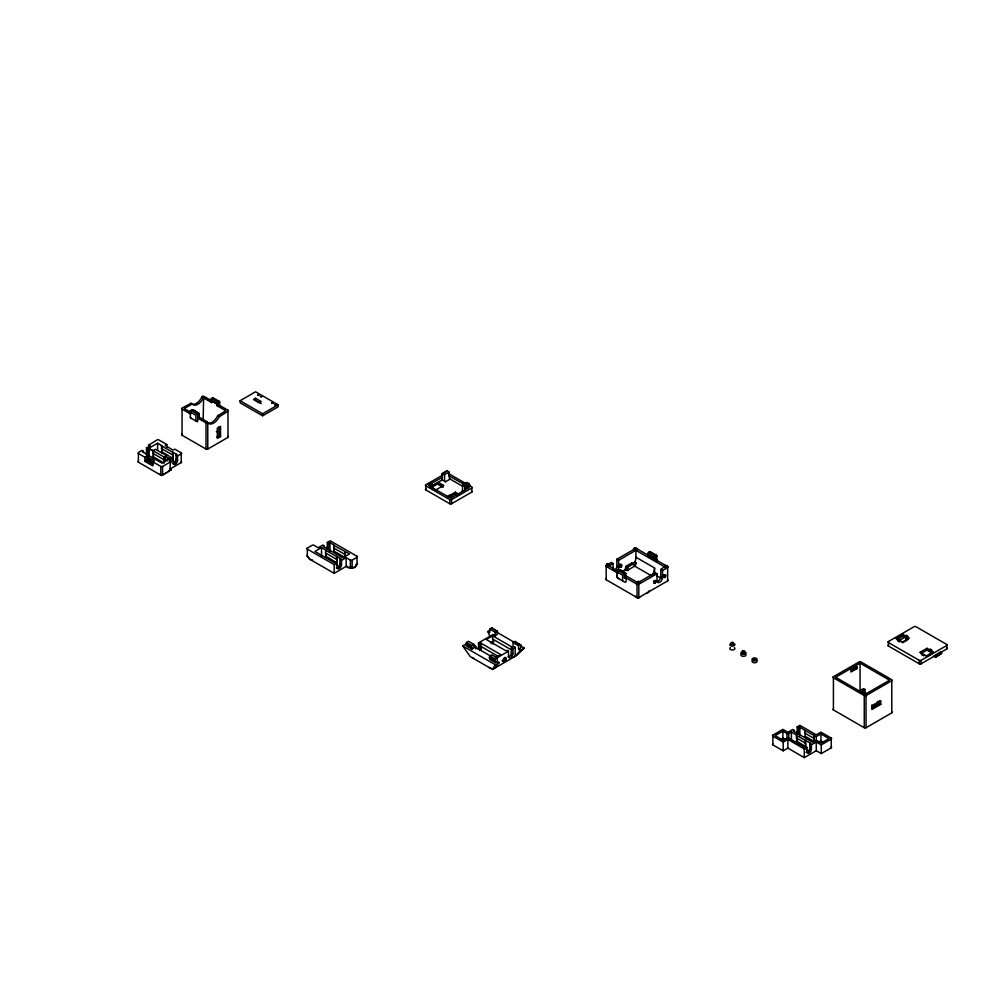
<?xml version="1.0" encoding="UTF-8"?>
<svg xmlns="http://www.w3.org/2000/svg" width="997" height="997" viewBox="0 0 997 997"><rect width="100%" height="100%" fill="white"/><g stroke="black" fill="none" stroke-linecap="round" stroke-linejoin="round"><path stroke-width="1.5" d="M617.056 571.979L622.602 575.157L622.577 580.902M905.45 635.862L903.033 634.466L903.033 636.26L905.226 637.532L906.223 635.413L907.669 636.248L906.223 638.105L908.417 639.364M905.226 637.532L906.223 635.413M929.416 649.695L927.011 648.299L920.131 652.275L921.016 653.558L927.011 650.094L929.192 651.365L930.189 649.246L931.634 650.081L930.189 651.938L932.382 653.209M929.192 651.365L930.189 649.246M492.904 643.925A5.022 2.904 -60 0 0 493.602 641.557L491.558 642.105A3.141 1.807 -60 0 1 490.985 643.576M493.602 641.557L492.231 642.492A3.141 1.807 -60 0 1 491.845 643.601M153.052 459.393L153.127 456.464A4.711 2.717 -60 0 0 153.127 453.523L153.052 450.681L155.495 449.273L166.586 455.679L164.144 457.087L153.052 450.681M172.581 458.234L172.655 457.997A4.711 2.717 -60 0 0 172.655 455.056L172.581 452.214L161.477 445.809L161.564 448.65A4.711 2.717 -60 0 1 161.564 451.591L173.129 458.558L173.129 462.92A3.141 1.807 -60 0 0 176.195 463.518L176.457 463.219A3.141 1.807 -60 0 0 177.566 460.352L177.566 456.003L181.23 453.884A1.259 0.723 0 0 0 181.23 452.862L174.799 449.149L173.129 450.108L165.141 445.497L166.811 444.537L166.811 447.267M805.289 746.404L805.364 746.167A4.711 2.717 -60 0 0 805.364 743.226L805.289 740.385L796.416 735.263L796.491 738.104A4.711 2.717 -60 0 1 796.491 741.045L806.959 747.376L806.959 751.726A3.141 1.807 -60 0 0 810.025 752.324L810.287 752.025A3.141 1.807 -60 0 0 811.396 749.158L811.396 744.809L816.269 741.992L821.266 744.871L831.249 739.101A1.259 0.723 0 0 0 831.249 738.079L820.93 732.122L816.269 734.814L799.856 725.33L797.189 726.875L797.189 731.225A3.141 1.807 -60 0 1 796.541 733.418M160.006 473.949L161.103 474.908M465.948 643.925L466.509 642.454L468.503 641.295L473.936 644.436L473.936 647.963L471.942 649.109L466.509 645.969L465.948 643.925L471.382 647.065L471.942 649.109M471.382 647.065L471.942 645.595L473.936 644.436M490.399 630.004L487.807 631.5L489.689 632.584L489.689 629.057L491.695 627.911L497.129 631.051L497.129 634.578L495.135 635.725L493.017 634.503L478.548 642.866L478.548 647.925A3.141 1.807 -60 0 1 478.248 649.383M489.365 657.447L489.913 655.964L491.907 654.817L497.353 657.958L497.353 661.472L495.347 662.631L489.913 659.491L489.365 657.447L494.799 660.575L495.347 662.631M494.799 660.575L495.347 659.104L497.353 657.958M513.106 642.579L515.1 641.432L521.095 645.395L520.534 648.087L518.54 649.246L518.54 645.72L513.106 642.579L513.106 646.106L515.212 647.315L515.212 656.288L520.434 650.331L524.31 648.087L520.397 645.832M634.802 562.221L636.348 563.118L633.145 564.963L633.145 563.941L631.587 563.043L631.587 564.065L634.927 561.909A9.808 5.658 -60 0 0 635.924 557.211L635.924 550.294L637.694 549.272L636.024 548.188A1.259 0.723 0 0 0 634.254 548.188L633.594 549.596L616.831 559.267L616.831 566.184A3.926 2.268 -60 0 1 614.775 570.471M636.348 563.118L636.186 563.492A9.808 5.658 -60 0 1 634.703 566.122L627.038 570.546L625.493 569.648L621.654 571.867M169.39 461.1L173.129 458.558M169.615 460.589L170.948 461.997A9.733 5.621 -60 0 0 170.948 469.948L162.586 475.158A1.259 0.723 0 0 1 160.816 475.158L138.409 462.209L138.409 453.498A1.259 0.723 0 0 1 138.409 452.476L142.06 450.357L143.618 451.255L142.509 451.903L162.037 463.169L171.584 457.66M206.902 422.441L206.902 421.644L207.251 422.703A9.733 5.621 -60 0 0 217.57 415.961L225.758 410.752L217.221 405.816L216.436 403.573L204.011 396.407A1.259 0.723 0 0 0 202.241 396.407L201.818 397.13A9.733 5.621 -60 0 1 190.901 403.424L182.052 408.06A1.259 0.723 0 0 0 181.716 408.409M202.092 396.482L203.65 397.379L202.777 399.149A9.733 5.621 -60 0 1 192.458 404.321L190.626 403.112M228.313 410.914A1.259 0.723 0 0 1 227.977 411.263L219.128 416.858A9.733 5.621 -60 0 1 208.211 423.164L206.379 421.943M906.223 638.105L907.669 636.248M930.189 651.938L931.634 650.081M190.365 411.076A1.259 0.723 60 0 1 191.25 410.565L196.808 413.767A1.259 0.723 60 0 1 197.693 415.3L197.693 421.07A1.259 0.723 60 0 1 196.808 421.581L190.365 417.855L190.365 411.076L192.807 409.667L199.138 413.568L198.353 416.709L206.902 421.644M216.436 403.573L218.767 401.081A1.259 0.723 60 0 1 219.664 402.614L219.664 405.43L227.977 410.241A1.259 0.723 0 0 1 228.313 410.59M617.056 570.92A1.259 0.723 60 0 1 617.941 570.409L623.486 573.611A1.259 0.723 60 0 1 624.384 575.157L624.384 577.973A1.259 0.723 0 0 1 626.153 577.973L626.141 581.176A2.517 1.446 60 0 1 624.608 582.061L617.056 577.712L617.056 570.92L619.498 569.511L625.044 572.714L625.817 573.425L624.596 576.814L625.493 577.325L625.493 574.509A1.259 0.723 60 0 0 624.596 572.976M648.013 554.207L648.785 552.6L654.331 555.803L655.889 554.905A1.259 0.723 60 0 1 656.774 556.451L655.665 557.086L655.665 559.903L654.331 559.653L648.785 556.451L648.013 554.207L653.558 557.41L654.331 559.653M653.558 557.41L654.331 555.803M437.459 483.807L438.231 482.336L443.615 485.439L442.842 486.922L437.459 483.807L442.842 487.172M450.681 496.157L454.545 493.926L455.317 492.206L459.355 494.537M656.612 581.612A3.926 2.268 -60 0 0 660.774 576.428L660.774 569.511L665.984 565.486L667.654 566.57L667.654 580.915L638.803 597.577A1.259 0.723 0 0 1 637.033 597.577L606.188 579.768L606.188 565.411L606.961 563.941L609.404 564.589L609.404 565.611L613.068 563.492L613.068 569.025M618.165 573.101L617.056 573.749A1.259 0.723 0 0 0 617.056 572.714L606.188 566.446L606.961 564.963A1.259 0.723 0 0 1 606.961 563.941M609.404 564.589L607.073 566.957L608.843 565.922L618.09 571.269M638.803 597.577L638.803 584.254L640.248 582.385L640.248 583.419L638.466 582.385L638.466 581.363L636.136 583.731L637.918 582.709L624.708 575.082M169.752 470.123L166.437 472.939L162.075 474.746M466.621 643.738L462.733 645.969L470.272 656.612L492.468 669.423L495.347 664.812L499.235 662.569L497.353 661.472M164.48 461.25L164.48 458.944L166.25 456.638L170.462 459.069M326.43 549.335A3.141 1.807 -60 0 0 327.303 546.805L327.303 542.443L330.181 540.785L357.038 556.289L357.038 564.489L354.596 567.43L352.153 567.305A1.259 0.723 0 0 1 350.383 567.305L347.941 567.43L346.158 566.408L334.182 573.325L309.768 559.23L307.325 556.289L307.325 548.088L312.211 545.259A1.259 0.723 0 0 1 313.993 545.259L318.205 547.702L322.866 545.01L324.411 545.907L323.302 546.543L342.831 557.822L349.486 553.983L333.845 545.334L333.933 548.163A4.711 2.717 -60 0 1 333.933 551.104L345.024 557.522A4.711 2.717 -60 0 0 345.024 554.569L344.937 551.74M430.056 484.143L442.481 477.227L441.808 474.148L446.918 470.821L449.024 472.042L449.024 475.881L464.652 484.654M446.918 470.821L441.808 474.148M430.604 486.511L428.498 485.302L428.498 484.28L430.604 485.489L430.38 486.648L450.694 498.114L464.889 490.163L465.337 487.732L469.774 485.165L469.113 483.632L466.995 482.411L462.558 484.978L462.558 490.611A1.259 0.723 60 0 1 461.673 491.135M464.664 488.505L469.774 485.165M933.354 656.076L935.46 657.285L941.679 653.322L941.018 651.776L935.46 654.979L936.133 656.524M941.679 653.322L935.46 657.285M494.026 668.526L499.235 662.569M524.31 648.087L516.77 655.39L492.468 669.423M192.172 404.009L184.271 408.571L195.91 415.3L195.886 421.046M203.126 420.236L203.65 397.379M203.126 397.678L211.676 402.614L211.227 399.024L213.221 397.878L219.664 401.629M191.474 413.244L190.365 413.892L182.052 409.082A1.259 0.723 0 0 1 181.716 408.733M211.227 401.853L212.336 401.205M196.808 413.767L198.353 412.87M197.693 415.3L198.802 414.665A1.259 0.723 60 0 0 197.917 413.119L197.917 416.97L198.802 417.481L198.802 414.665M217.221 405.816L218.555 406.078L218.555 403.262L219.664 402.614M149.55 447.566A9.733 5.621 -60 0 0 148.69 445.136L157.04 439.926A1.259 0.723 0 0 1 158.822 439.926L166.811 444.537M146.048 453.984A3.141 1.807 -60 0 0 146.497 452.152L146.497 447.803L150.235 446.02M198.802 417.481L197.693 418.117L206.018 422.927A1.259 0.723 0 0 0 207.787 422.927L207.937 422.84M218.555 406.078L219.664 405.43M146.497 447.803L148.055 448.7L157.601 443.191L161.813 445.622L161.813 452.887M240.09 400.732L255.593 391.784L278.138 404.807L278.138 406.851L262.635 415.799L240.09 402.788L240.09 400.732L262.635 413.755L278.138 404.807M144.839 457.212L146.497 456.252L154.485 460.863L152.828 461.835L152.828 465.923L144.839 461.312L144.839 457.212L138.409 453.498M153.488 464.004L147.506 460.552L147.506 458.757L150.559 459.754M144.839 461.312L146.497 460.352L153.164 464.203M147.506 460.552L152.965 462.932M255.593 398.289L253.487 399.51L259.12 402.763L261.226 401.554L255.593 398.289L255.593 400.345L261.226 403.598M172.581 452.214L177.13 454.458L176.02 455.106L176.02 459.455A3.141 1.807 -60 0 1 172.942 463.593M147.506 458.757L160.816 466.446A1.259 0.723 0 0 0 162.586 466.446L171.172 461.486M216.848 436.91L218.991 435.677L220.549 436.574L220.549 426.317L217.334 428.174L217.334 438.431L220.549 436.574M181.23 452.862L181.23 462.596L169.615 469.3L171.172 470.198M181.716 434.879A1.259 0.723 0 0 0 182.052 435.228L206.018 449.061A1.259 0.723 0 0 0 207.787 449.061L227.977 437.396A1.259 0.723 0 0 0 228.313 437.047M469.113 485.427L471.768 486.96A1.259 0.723 0 0 1 471.768 487.994L471.768 492.094L451.579 503.747A1.259 0.723 0 0 1 449.797 503.747L425.831 489.913L425.831 484.791L443.341 474.684M442.481 473.388L444.587 474.597L449.024 472.042M428.498 484.28L430.268 483.246L432.386 484.467L432.386 488.306M357.038 556.289A1.259 0.723 0 0 1 357.038 557.311L352.153 560.127A1.259 0.723 0 0 1 350.383 560.127L346.158 557.697L341.497 560.389L341.497 564.738A3.141 1.807 -60 0 1 338.432 568.876L338.17 568.876A3.141 1.807 -60 0 1 337.061 567.305L337.061 562.944L325.496 555.977A4.711 2.717 -60 0 0 325.496 553.036L325.745 550.008L321.533 547.577L314.878 551.416L334.406 562.694L335.515 562.046M327.303 542.443L328.86 543.34L329.97 542.704L334.182 545.135L334.182 552.4M430.604 485.489L432.386 484.467M432.499 485.551L442.257 479.918L445.472 481.775L450.133 479.083L462.596 486.274M431.576 486.175L438.231 482.336M432.312 487.035L437.459 484.068M443.615 485.439L435.627 490.05L431.589 487.72M325.421 550.194L341.061 558.843L339.952 559.491L339.952 563.841A3.141 1.807 -60 0 1 338.718 566.857A3.141 1.807 -60 0 1 336.375 567.941M462.558 484.978L464.664 486.2L469.113 483.632M448.575 496.892L448.575 495.87L450.357 494.848L452.464 496.057L452.464 497.092M447.329 496.818L455.317 492.206M448.575 495.87L450.694 497.092L452.464 496.057M307.325 548.088A1.259 0.723 0 0 0 307.325 549.11L334.182 564.614L337.061 562.944M464.664 490.038L469.113 487.483L469.113 485.938M340.002 566.944L336.512 565.311L336.587 562.383A4.711 2.717 -60 0 0 336.587 559.442L336.512 556.6M425.831 484.791A1.259 0.723 0 0 0 425.831 485.813L449.797 499.647A1.259 0.723 0 0 0 451.579 499.647L471.768 487.994M633.594 548.574L635.363 549.596L636.921 548.699M616.831 559.267L618.614 560.289L635.363 550.618L635.363 549.596M489.689 629.057L495.135 632.198L497.129 631.051M508.059 656.936A3.141 1.807 -60 0 0 511.386 652.798L511.386 647.738L512.333 647.19L492.58 635.787L486.249 639.451L506.002 650.842L506.95 650.293L508.495 651.191L508.495 656.25A3.141 1.807 -60 0 0 511.012 657.347L511.299 657.123A3.141 1.807 -60 0 0 512.483 655.515L512.645 655.141A3.141 1.807 -60 0 0 512.944 653.696L512.944 648.636L515.212 647.315M475.656 648.86L475.656 646.33L474.709 646.879L490.512 656.001M478.548 642.866L480.093 643.763L481.053 643.215L500.793 654.618L495.721 657.546M648.349 552.861A1.259 0.723 60 0 1 649.234 552.35L649.234 556.189L648.349 555.678L648.349 552.861L650.343 551.702L656.774 555.429L656.774 561.149M633.145 563.941L627.823 567.019L627.823 568.041L626.266 567.143L626.266 566.122L631.587 563.043M625.493 569.648L626.266 567.143M648.349 555.678L649.458 555.042A1.259 0.723 0 0 1 647.676 555.042L636.024 548.188M625.493 567.592L627.823 568.041M623.486 573.611L625.044 572.714M624.384 575.157L625.493 574.509M624.384 577.973L625.493 577.325M655.665 559.903L656.774 559.267A1.259 0.723 0 0 0 656.774 560.289L667.654 566.57A1.259 0.723 0 0 1 667.654 567.592L666.881 567.019A1.259 0.723 0 0 0 666.881 565.997L665.984 565.486M496.656 658.032L508.495 651.191M518.54 645.72L520.534 644.561M638.466 582.385L655.228 572.714L656.998 573.749L656.998 580.665A3.926 2.268 -60 0 0 659.777 582.26A3.926 2.268 -60 0 0 662.544 577.462L662.544 570.546L666.208 568.427L666.208 567.405L664.438 566.371M666.208 567.405L666.881 567.019M640.248 583.419L656.998 573.749M888.427 641.532L914.162 626.664A1.259 0.723 0 0 1 915.931 626.664L946.776 644.473L946.776 648.96L921.041 663.828A1.259 0.723 0 0 1 919.271 663.828L888.427 646.019L888.427 641.532A1.259 0.723 0 0 0 888.427 642.554L919.271 660.363A1.259 0.723 0 0 0 921.041 660.363L946.776 645.495A1.259 0.723 0 0 0 946.776 644.473M903.581 635.849L897.051 639.725L896.153 638.441L903.033 634.466M833.417 676.739L859.165 661.883A1.259 0.723 0 0 1 860.934 661.883L891.779 679.692A1.259 0.723 0 0 1 891.779 680.714L891.779 712.867L866.044 727.735A1.259 0.723 0 0 1 864.262 727.735L833.417 709.926L833.417 676.739A1.259 0.723 0 0 0 833.417 677.773L864.262 695.582A1.259 0.723 0 0 0 866.044 695.582L891.779 680.714M906.896 636.697L909.314 638.08L902.435 642.056L900.017 640.66L898.459 641.432L897.798 640.286L898.571 639.837L899.456 642.006M860.05 663.167L835.636 677.262L865.147 694.298L889.561 680.203L860.05 663.167L860.05 692.005M898.384 641.034L906.173 636.535L906.398 640.51M851.475 669.137L856.934 666.756L856.934 668.551L850.952 672.003L850.952 670.208L856.934 666.756M851.475 670.931L856.934 668.551M907.22 640.062L902.435 642.828L902.435 642.056M831.249 738.079L831.249 747.825L821.266 753.582L816.269 750.704L804.292 757.62L787.867 748.136L783.206 750.828L772.887 744.871L772.887 735.138L782.882 729.368L787.867 732.247L792.752 729.43L794.31 730.327L793.201 730.975L812.717 742.242L815.384 740.709A1.259 0.723 0 0 1 817.166 740.709L821.266 743.077L829.03 738.59L820.93 733.917L816.269 736.609L804.841 730.39L804.928 733.231A4.711 2.717 -60 0 1 804.928 736.172L813.801 741.294A4.711 2.717 -60 0 0 813.801 738.353L813.726 735.524M796.74 742.329L796.74 735.076L791.419 731.997L788.752 733.53A1.259 0.723 0 0 1 786.982 733.53L782.882 731.162L775.105 735.649L783.206 740.322L787.867 737.63L804.292 747.114L805.402 746.479M921.764 654.119L922.537 653.671L923.21 654.817L922.424 655.266L921.764 654.119L923.421 655.852M858.866 691.257L863.489 688.591L865.035 689.488L865.035 693.638M923.21 654.954L923.982 654.506L926.4 655.889L933.279 651.926L930.862 650.53M797.189 726.875L798.747 727.773L799.856 727.125L804.841 730.39M865.035 689.488L862.156 691.158L867.253 694.099M780.29 739.575L782.882 738.079L784.926 739.263M931.186 653.895L926.4 656.662L926.4 655.889M772.887 735.138A1.259 0.723 0 0 0 772.887 736.16L783.206 742.117L787.867 739.425L804.292 748.909L806.959 747.376M805.289 740.385L810.947 743.276L809.838 743.912L809.838 748.261A3.141 1.807 -60 0 1 808.467 751.426A3.141 1.807 -60 0 1 806.05 752.261M871.627 707.833L879.242 703.446L880.8 704.343L880.8 700.629L871.914 705.751L871.914 709.465L880.8 704.343M873.247 707.297L875.914 705.764A1.259 0.723 0 0 1 876.799 705.552M818.599 742.179L820.93 740.833L823.248 742.167M743.276 652.412C740.634 653.172 745.27 654.406 744.236 652.611M732.309 644.074L731.499 644.984L733.331 644.486M149.164 456.763L149.164 448.824L154.099 450.906M906.011 637.083L907.008 637.656M929.977 650.916L930.974 651.49M896.153 638.441L898.571 639.837M920.131 652.275L922.537 653.671M897.798 640.286L899.244 641.108M648.785 554.905L654.331 558.108M635.924 550.294L664.987 567.081M633.594 549.596L635.363 550.618M664.438 567.405L666.208 568.427M660.774 569.511L662.544 570.546M635.924 557.211L654.555 567.978L654.555 574.384M660.774 576.428L662.544 577.462M861.433 692.79L864.598 694.622M657.16 575.892L661.073 578.148M876.65 703.122L879.242 704.605M634.703 566.122L651.789 575.992A9.808 5.658 -60 0 0 654.555 567.978M871.665 705.091L875.354 707.222M626.266 566.122L627.823 567.019M613.068 563.492L611.286 562.47L607.622 564.589L607.622 563.554M616.831 566.184L618.614 567.206A3.926 2.268 -60 0 1 617.218 570.783M625.817 573.425L619.498 569.511M638.466 581.363L640.248 582.385M447.803 473.126L466.446 483.894M606.961 564.963L607.846 565.486M626.153 577.973L637.033 584.254A1.259 0.723 0 0 0 638.803 584.254M454.545 493.677L457.237 495.222M454.545 493.926L457.237 495.484M432.362 488.306L435.053 489.851M432.362 488.555L435.053 490.113M804.841 733.094L813.726 738.216M797.189 731.225L798.747 732.122A3.141 1.807 -60 0 1 798.099 734.315M809.838 743.912L811.396 744.809M217.221 401.978L211.676 398.775L210.89 400.37L217.221 404.284M796.416 737.967L805.289 743.089M809.838 748.261L811.396 749.158M805.626 748.909L809.614 751.215M217.845 415.325L219.402 416.223M199.138 413.568L192.807 409.667M216.436 431.502L220.437 433.807M497.677 631.886L491.695 627.911M516.745 642.891L521.095 645.395M496.905 632.272L515.175 642.816M518.54 649.246L520.434 650.331M511.386 647.738L512.944 648.636M176.02 455.106L177.566 456.003M492.58 635.787L492.58 639.015L512.333 650.418M161.477 448.513L172.581 454.919M333.845 548.026L344.937 554.432M511.386 652.798L512.944 653.696M176.02 459.455L177.566 460.352M327.303 546.805L328.86 547.702A3.141 1.807 -60 0 1 328.2 549.883M491.583 641.956L492.244 642.342M148.466 444.874L150.024 445.771M172.905 460.739L176.07 462.571M166.412 457.374L168.879 458.794M149.164 448.824L153.376 451.255L153.376 457.748M339.952 559.491L341.497 560.389M164.48 458.944L167.633 460.776M153.052 453.386L164.218 459.929A4.711 2.717 -60 0 1 164.368 462.309M325.421 552.899L336.512 559.305M146.497 452.152L148.055 453.049A3.141 1.807 -60 0 1 147.406 455.243M339.952 563.841L341.497 564.738M153.052 456.701L164.144 463.107M481.053 643.215L481.053 646.442L498.164 656.325M474.111 645.433L475.656 646.33M478.548 647.925L480.093 648.823A3.141 1.807 -60 0 1 479.632 650.655M466.509 642.454L471.942 645.595M489.913 655.964L495.347 659.104M466.509 644.76L471.942 647.9M489.913 658.269L495.347 661.41M462.733 645.969L495.347 664.812M634.254 548.188L635.027 548.761A1.259 0.723 0 0 1 636.809 548.761M515.1 641.432L515.661 642.255M875.354 703.919L875.441 704.056A4.711 2.717 -60 0 1 875.578 706.437M492.58 639.015L492.692 639.214A5.022 2.904 -60 0 1 492.942 641.183M481.053 646.442L481.152 646.642A5.022 2.904 -60 0 1 480.953 650.38M487.807 631.5L490.125 636.821M464.664 486.2L465.337 487.732M923.982 654.506L924.207 655.403M900.017 640.66L900.241 641.557M617.056 575.693L617.068 575.942A2.517 1.446 60 0 0 618.601 578.596M927.011 648.299L927.011 650.094M921.041 660.363L921.041 663.828M919.271 660.363L919.271 663.828M879.242 700.966L879.242 703.446M877.472 701.377L877.472 705.527M866.044 695.582L866.044 727.735M864.262 695.582L864.262 727.735M856.273 666.37L856.273 668.164M821.266 744.871L821.266 753.582M820.93 733.917L820.93 740.833M816.269 736.609L816.269 740.759M816.269 741.992L816.269 750.704M814.051 735.325L814.051 742.591M805.626 740.198L805.626 747.451M804.292 748.909L804.292 757.62M799.856 727.125L799.856 735.836M798.747 727.773L798.747 732.122M791.419 731.997L791.419 740.709M788.752 733.53L788.752 739.064M787.867 739.425L787.867 748.136M786.982 733.53L786.982 739.064M783.206 742.117L783.206 750.828M782.882 731.162L782.882 738.079M654.78 559.392L654.78 555.553A1.259 0.723 60 0 1 655.665 557.086M637.033 597.577L637.033 584.254L637.806 582.771A1.259 0.723 0 0 0 639.576 582.771M627.038 568.489L627.038 570.546M618.614 560.289L618.614 567.206M495.135 632.198L495.135 635.725M480.093 643.763L480.093 648.823M451.579 499.647L451.579 503.747M450.694 497.092L450.694 498.114M449.797 499.647L449.797 503.747M449.248 475.756L449.248 477.551A1.259 0.723 60 0 0 450.133 479.083M444.587 474.597L444.587 480.242A1.259 0.723 60 0 0 445.472 481.775M442.257 477.102L442.257 479.918M430.268 483.246L430.268 484.28M352.153 560.127L352.153 567.305M350.383 560.127L350.383 567.305M346.158 557.697L346.158 566.408M345.274 551.54L345.274 555.902M336.849 556.413L336.849 565.125M334.182 564.614L334.182 573.325M329.97 542.704L329.97 551.416M328.86 543.34L328.86 547.702M325.745 554.357L325.745 557.261M321.533 547.577L321.533 556.289M262.635 413.755L262.635 415.799M227.977 410.241L227.977 437.396M218.991 426.89L218.991 435.677M217.658 405.567L217.658 401.716A1.259 0.723 60 0 1 218.555 403.262M211.676 401.081L211.676 402.614M207.787 422.927L207.787 449.061M206.018 422.927L206.018 449.061M182.052 409.082L182.052 435.228M172.905 452.027L172.905 459.293M164.144 457.087L164.144 459.791M162.586 466.446L162.586 475.158M160.816 466.446L160.816 475.158M157.601 443.191L157.601 450.445M148.055 448.7L148.055 453.049M148.167 458.371L148.167 460.165M146.497 456.252L146.497 460.352M473.6 658.531A4.711 2.717 0 0 1 472.478 657.484M495.796 667.504A4.711 2.717 0 0 1 493.976 668.152M490.96 668.152A4.711 2.717 0 0 1 489.141 667.504M514.801 655.565A4.711 2.717 0 0 1 513.443 657.31M504.893 657.459A2.355 1.358 -60 0 1 504.021 660.176A2.355 1.358 -60 0 1 501.965 660.812M511.984 654.942A5.022 2.904 -60 0 1 511.673 655.528M888.427 646.019A1.259 0.723 0 0 1 888.427 644.984M946.776 647.938A1.259 0.723 0 0 1 946.776 648.96M831.249 746.79A1.259 0.723 0 0 1 831.249 747.825M772.887 744.871A1.259 0.723 0 0 1 772.887 743.849M833.417 709.926A1.259 0.723 0 0 1 833.417 708.904M891.817 711.87A1.259 0.723 0 0 1 891.779 712.867M744.111 651.589A2.505 1.446 0 0 1 745.444 653.87A2.505 1.446 0 0 1 741.282 653.72A2.505 1.446 0 0 1 743.126 651.552M745.233 653.882A2.505 1.446 0 0 1 745.382 655.839A2.505 1.446 0 0 1 742.017 656.101A2.505 1.446 0 0 1 741.282 654.194M756.324 660.288A2.505 1.446 0 0 1 756.549 662.207A2.505 1.446 0 0 1 753.296 662.569A2.505 1.446 0 0 1 752.237 660.762M733.318 643.327A2.505 1.446 0 0 1 734.141 645.695A2.505 1.446 0 0 1 730.041 645.221A2.505 1.446 0 0 1 732.359 643.215M734.353 647.626A2.505 1.446 0 0 1 734.054 649.57A2.505 1.446 0 0 1 730.664 649.57A2.505 1.446 0 0 1 730.365 647.626M471.768 491.06A1.259 0.723 0 0 1 471.768 492.094M425.831 489.913A1.259 0.723 0 0 1 425.831 488.891M138.409 462.209A1.259 0.723 0 0 1 138.409 461.187M181.23 461.574A1.259 0.723 0 0 1 181.23 462.596M212.349 398.264A1.259 0.723 60 0 1 213.221 397.878M181.716 434.542A1.259 0.723 0 0 1 182.052 434.193M191.25 418.379A1.259 0.723 60 0 1 190.365 416.833M227.977 436.374A1.259 0.723 0 0 1 228.313 436.723M211.227 399.024A1.259 0.723 60 0 1 212.112 398.513M191.474 410.428A1.259 0.723 60 0 1 192.359 409.917M606.188 579.768A1.259 0.723 0 0 1 606.188 578.746M635.588 595.982A2.355 1.358 0 0 0 636.871 597.377A2.355 1.358 0 0 0 639.576 597.128A2.418 1.396 60 0 1 637.918 597.702M606.188 566.446A1.259 0.723 0 0 1 606.188 565.411M626.477 569.723A2.418 1.396 60 0 0 628.708 569.574A2.355 1.358 0 0 1 624.87 569.137M667.654 579.893A1.259 0.723 0 0 1 667.654 580.915M649.059 590.685A2.355 1.358 0 0 1 648.461 592.006A2.418 1.396 60 0 1 647.178 592.741M620.084 563.816A1.57 0.91 -60 0 1 619.611 565.698M649.458 552.226A1.259 0.723 60 0 1 650.343 551.702M618.165 570.284A1.259 0.723 60 0 1 619.05 569.773M664.089 574.683A1.57 0.91 -60 0 1 663.541 575.942M654.032 580.815A1.57 0.91 -60 0 1 653.558 581.712M307.325 556.289A1.259 0.723 0 0 1 307.325 555.254M312.485 560.002A4.711 2.717 0 0 1 308.547 556.6M355.817 564.801A4.711 2.717 0 0 1 352.19 568.178A4.711 2.717 0 0 1 346.595 565.86M357.038 563.455A1.259 0.723 0 0 1 357.038 564.489M731.349 642.691C733.293 644.909 733.867 640.71 731.349 642.691M742.441 651.016L744.472 651.116L742.453 650.941M257.625 394.974L259.208 395.099L257.675 394.862M260.441 396.607L262.024 396.669L260.466 396.544M271.72 403.112L273.303 403.174L271.72 403.112M274.536 404.745L276.119 404.807L274.549 404.682M753.383 659.304C755.365 661.896 756.549 657.197 753.408 659.216M505.043 661.26A2.355 1.358 -60 0 0 505.791 657.609A2.355 1.358 -60 0 0 503.011 660.076A2.355 1.358 -60 0 0 505.043 661.26M753.022 660.55A2.505 1.446 0 0 0 757.035 659.59A2.505 1.446 0 0 0 753.595 658.057A2.505 1.446 0 0 0 753.022 660.55M621.119 566.994A1.57 0.91 -60 0 0 621.617 564.564A1.57 0.91 -60 0 0 619.76 566.221A1.57 0.91 -60 0 0 621.119 566.994M655.066 583.021A1.57 0.91 -60 0 0 655.565 580.578A1.57 0.91 -60 0 0 653.708 582.236A1.57 0.91 -60 0 0 655.066 583.021M665.049 577.251A1.57 0.91 -60 0 0 665.547 574.82A1.57 0.91 -60 0 0 663.69 576.465A1.57 0.91 -60 0 0 665.049 577.251"/></g></svg>
